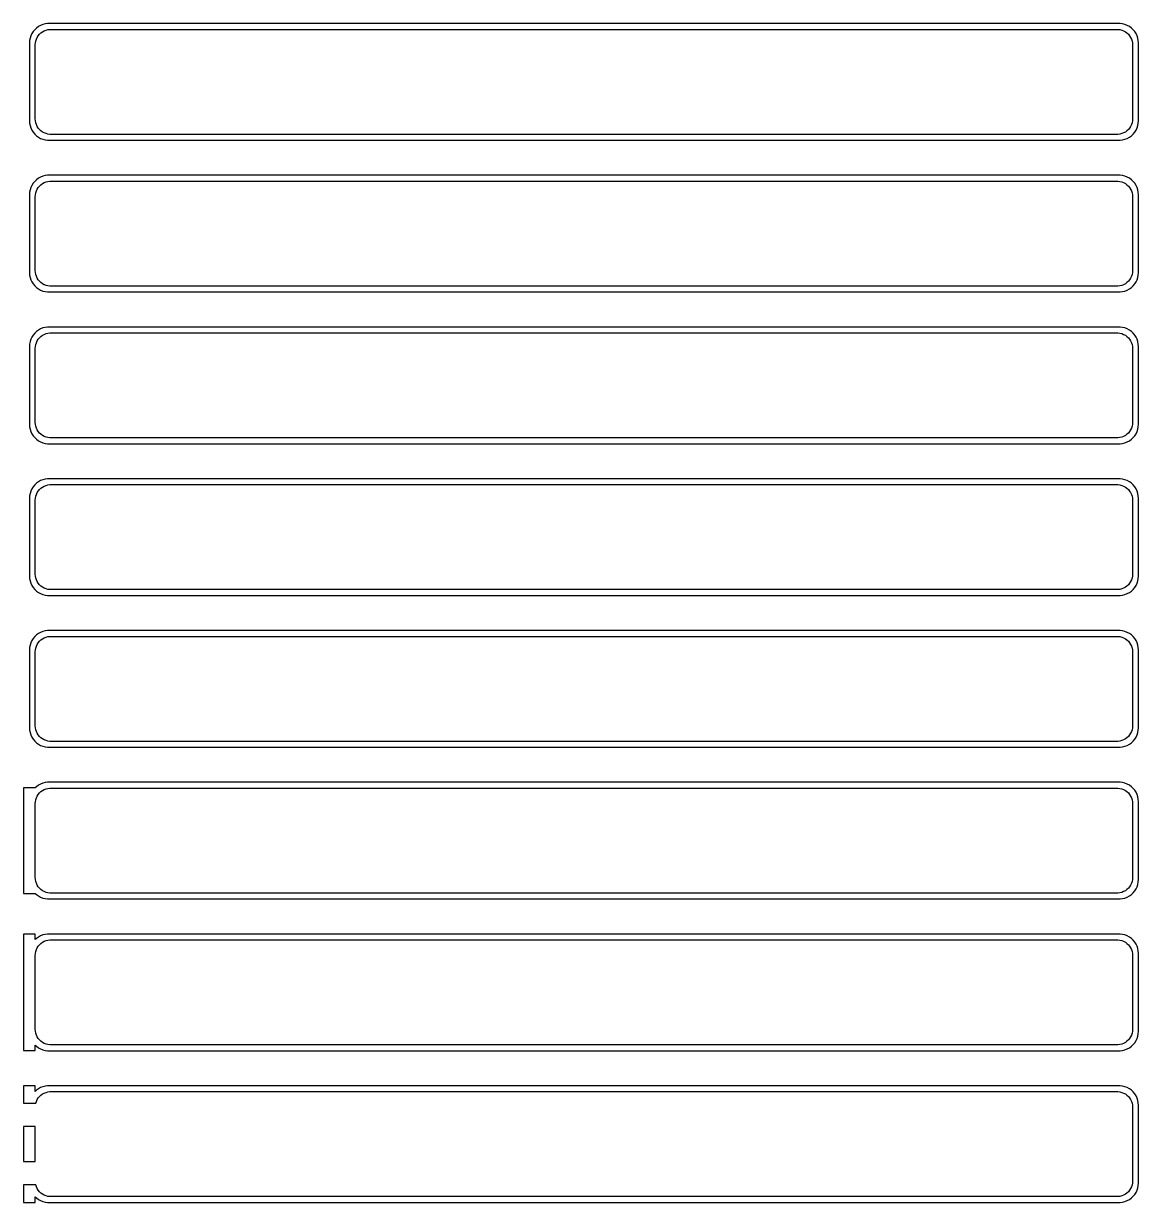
# Model space of a CAD drawing. Header units: metres. Extents: x -144 to 142, y 570 to 1146.
# Drawn here: x -144 to 142.5, y 843 to 1146 of the extents above; entities that cross this region are included whole.
import ezdxf

# ---------------------------------------------------------------- set-up
doc = ezdxf.new("R2010")
doc.units = ezdxf.units.M

msp = doc.modelspace()

# ---------------------------------------------------------------- linework, layer by layer
for p, q in [((-139.629, 1145.52), (-140.179, 1145.22)), ((-139.045, 1145.76), (-139.629, 1145.52)), ((-138.437, 1145.91), (-139.045, 1145.76)), ((-137.814, 1145.99), (-138.437, 1145.91)), ((137.814, 1145.99), (-137.814, 1145.99)), ((138.437, 1145.91), (137.814, 1145.99)), ((139.045, 1145.76), (138.437, 1145.91)), ((139.629, 1145.52), (139.045, 1145.76)), ((140.179, 1145.22), (139.629, 1145.52)), ((-142.343, 1142.24), (-142.461, 1141.63)), ((-142.149, 1142.84), (-142.343, 1142.24)), ((-141.882, 1143.41), (-142.149, 1142.84)), ((-141.545, 1143.94), (-141.882, 1143.41)), ((-141.145, 1144.42), (-141.545, 1143.94)), ((-140.687, 1144.85), (-141.145, 1144.42)), ((-140.719, 1141.97), (-140.505, 1142.43)), ((-140.179, 1145.22), (-140.687, 1144.85)), ((-140.505, 1142.43), (-140.236, 1142.85)), ((-140.236, 1142.85), (-139.916, 1143.24)), ((-139.916, 1143.24), (-139.55, 1143.58)), ((-139.55, 1143.58), (-139.143, 1143.88)), ((-139.143, 1143.88), (-138.703, 1144.12)), ((-138.703, 1144.12), (-138.236, 1144.3)), ((-138.236, 1144.3), (-137.75, 1144.43)), ((-137.75, 1144.43), (-137.251, 1144.49)), ((-137.251, 1144.49), (137.251, 1144.49)), ((137.251, 1144.49), (137.75, 1144.43)), ((137.75, 1144.43), (138.236, 1144.3)), ((138.236, 1144.3), (138.703, 1144.12)), ((138.703, 1144.12), (139.143, 1143.88)), ((139.143, 1143.88), (139.55, 1143.58)), ((139.55, 1143.58), (139.916, 1143.24)), ((139.916, 1143.24), (140.236, 1142.85)), ((140.687, 1144.85), (140.179, 1145.22)), ((140.236, 1142.85), (140.505, 1142.43)), ((140.505, 1142.43), (140.719, 1141.97)), ((141.145, 1144.42), (140.687, 1144.85)), ((141.545, 1143.94), (141.145, 1144.42)), ((141.882, 1143.41), (141.545, 1143.94)), ((142.149, 1142.84), (141.882, 1143.41)), ((142.343, 1142.24), (142.149, 1142.84)), ((142.461, 1141.63), (142.343, 1142.24)), ((-142.461, 1141.63), (-142.5, 1141)), ((-142.5, 1141), (-142.5, 1121)), ((-141, 1140.5), (-140.968, 1141)), ((-141, 1121.5), (-141, 1140.5)), ((-140.968, 1141), (-140.874, 1141.49)), ((-140.874, 1141.49), (-140.719, 1141.97)), ((140.719, 1141.97), (140.874, 1141.49)), ((140.874, 1141.49), (140.968, 1141)), ((140.968, 1141), (141, 1140.5)), ((141, 1140.5), (141, 1121.5)), ((142.5, 1141), (142.461, 1141.63)), ((142.5, 1121), (142.5, 1141)), ((-140.968, 1121), (-141, 1121.5)), ((141, 1121.5), (140.968, 1121)), ((-142.5, 1121), (-142.461, 1120.37)), ((-142.461, 1120.37), (-142.343, 1119.76)), ((-142.343, 1119.76), (-142.149, 1119.16)), ((-142.149, 1119.16), (-141.882, 1118.59)), ((-141.882, 1118.59), (-141.545, 1118.06)), ((-141.545, 1118.06), (-141.145, 1117.58)), ((-140.874, 1120.51), (-140.968, 1121)), ((-140.719, 1120.03), (-140.874, 1120.51)), ((-140.505, 1119.57), (-140.719, 1120.03)), ((-140.236, 1119.15), (-140.505, 1119.57)), ((-139.916, 1118.76), (-140.236, 1119.15)), ((-139.55, 1118.42), (-139.916, 1118.76)), ((-139.143, 1118.12), (-139.55, 1118.42)), ((-138.703, 1117.88), (-139.143, 1118.12)), ((139.143, 1118.12), (138.703, 1117.88)), ((139.55, 1118.42), (139.143, 1118.12)), ((139.916, 1118.76), (139.55, 1118.42)), ((140.236, 1119.15), (139.916, 1118.76)), ((140.505, 1119.57), (140.236, 1119.15)), ((140.719, 1120.03), (140.505, 1119.57)), ((140.874, 1120.51), (140.719, 1120.03)), ((140.968, 1121), (140.874, 1120.51)), ((141.145, 1117.58), (141.545, 1118.06)), ((141.545, 1118.06), (141.882, 1118.59)), ((141.882, 1118.59), (142.149, 1119.16)), ((142.149, 1119.16), (142.343, 1119.76)), ((142.343, 1119.76), (142.461, 1120.37)), ((142.461, 1120.37), (142.5, 1121)), ((-141.145, 1117.58), (-140.687, 1117.15)), ((-140.687, 1117.15), (-140.179, 1116.78)), ((-140.179, 1116.78), (-139.629, 1116.48)), ((-139.629, 1116.48), (-139.045, 1116.24)), ((-139.045, 1116.24), (-138.437, 1116.09)), ((-138.236, 1117.7), (-138.703, 1117.88)), ((-138.437, 1116.09), (-137.814, 1116.01)), ((-137.75, 1117.57), (-138.236, 1117.7)), ((-137.814, 1116.01), (137.814, 1116.01)), ((-137.251, 1117.51), (-137.75, 1117.57)), ((137.251, 1117.51), (-137.251, 1117.51)), ((137.75, 1117.57), (137.251, 1117.51)), ((138.236, 1117.7), (137.75, 1117.57)), ((137.814, 1116.01), (138.437, 1116.09)), ((138.703, 1117.88), (138.236, 1117.7)), ((138.437, 1116.09), (139.045, 1116.24)), ((139.045, 1116.24), (139.629, 1116.48)), ((139.629, 1116.48), (140.179, 1116.78)), ((140.179, 1116.78), (140.687, 1117.15)), ((140.687, 1117.15), (141.145, 1117.58)), ((-140.179, 1106.22), (-140.687, 1105.85)), ((-139.629, 1106.52), (-140.179, 1106.22)), ((-139.045, 1106.76), (-139.629, 1106.52)), ((-138.437, 1106.91), (-139.045, 1106.76)), ((-137.814, 1106.99), (-138.437, 1106.91)), ((137.814, 1106.99), (-137.814, 1106.99)), ((138.437, 1106.91), (137.814, 1106.99)), ((139.045, 1106.76), (138.437, 1106.91)), ((139.629, 1106.52), (139.045, 1106.76)), ((140.179, 1106.22), (139.629, 1106.52)), ((140.687, 1105.85), (140.179, 1106.22)), ((-142.343, 1103.24), (-142.461, 1102.63)), ((-142.149, 1103.84), (-142.343, 1103.24)), ((-141.882, 1104.41), (-142.149, 1103.84)), ((-141.545, 1104.94), (-141.882, 1104.41)), ((-141.145, 1105.42), (-141.545, 1104.94)), ((-140.687, 1105.85), (-141.145, 1105.42)), ((-140.874, 1102.49), (-140.719, 1102.97)), ((-140.719, 1102.97), (-140.505, 1103.43)), ((-140.505, 1103.43), (-140.236, 1103.85)), ((-140.236, 1103.85), (-139.916, 1104.24)), ((-139.916, 1104.24), (-139.55, 1104.58)), ((-139.55, 1104.58), (-139.143, 1104.88)), ((-139.143, 1104.88), (-138.703, 1105.12)), ((-138.703, 1105.12), (-138.236, 1105.3)), ((-138.236, 1105.3), (-137.75, 1105.43)), ((-137.75, 1105.43), (-137.251, 1105.49)), ((-137.251, 1105.49), (137.251, 1105.49)), ((137.251, 1105.49), (137.75, 1105.43)), ((137.75, 1105.43), (138.236, 1105.3)), ((138.236, 1105.3), (138.703, 1105.12)), ((138.703, 1105.12), (139.143, 1104.88)), ((139.143, 1104.88), (139.55, 1104.58)), ((139.55, 1104.58), (139.916, 1104.24)), ((139.916, 1104.24), (140.236, 1103.85)), ((140.236, 1103.85), (140.505, 1103.43)), ((140.505, 1103.43), (140.719, 1102.97)), ((141.145, 1105.42), (140.687, 1105.85)), ((140.719, 1102.97), (140.874, 1102.49)), ((141.545, 1104.94), (141.145, 1105.42)), ((141.882, 1104.41), (141.545, 1104.94)), ((142.149, 1103.84), (141.882, 1104.41)), ((142.343, 1103.24), (142.149, 1103.84)), ((142.461, 1102.63), (142.343, 1103.24)), ((-142.461, 1102.63), (-142.5, 1102)), ((-142.5, 1102), (-142.5, 1082)), ((-141, 1101.5), (-140.968, 1102)), ((-141, 1082.5), (-141, 1101.5)), ((-140.968, 1102), (-140.874, 1102.49)), ((140.874, 1102.49), (140.968, 1102)), ((140.968, 1102), (141, 1101.5)), ((141, 1101.5), (141, 1082.5)), ((142.5, 1102), (142.461, 1102.63)), ((142.5, 1082), (142.5, 1102)), ((-142.5, 1082), (-142.461, 1081.37)), ((-140.968, 1082), (-141, 1082.5)), ((-140.874, 1081.51), (-140.968, 1082)), ((140.968, 1082), (140.874, 1081.51)), ((141, 1082.5), (140.968, 1082)), ((142.461, 1081.37), (142.5, 1082)), ((-142.461, 1081.37), (-142.343, 1080.76)), ((-142.343, 1080.76), (-142.149, 1080.16)), ((-142.149, 1080.16), (-141.882, 1079.59)), ((-141.882, 1079.59), (-141.545, 1079.06)), ((-141.545, 1079.06), (-141.145, 1078.58)), ((-140.719, 1081.03), (-140.874, 1081.51)), ((-140.505, 1080.57), (-140.719, 1081.03)), ((-140.236, 1080.15), (-140.505, 1080.57)), ((-139.916, 1079.76), (-140.236, 1080.15)), ((-139.55, 1079.42), (-139.916, 1079.76)), ((-139.143, 1079.12), (-139.55, 1079.42)), ((-138.703, 1078.88), (-139.143, 1079.12)), ((-138.236, 1078.7), (-138.703, 1078.88)), ((-137.75, 1078.57), (-138.236, 1078.7)), ((138.236, 1078.7), (137.75, 1078.57)), ((138.703, 1078.88), (138.236, 1078.7)), ((139.143, 1079.12), (138.703, 1078.88)), ((139.55, 1079.42), (139.143, 1079.12)), ((139.916, 1079.76), (139.55, 1079.42)), ((140.236, 1080.15), (139.916, 1079.76)), ((140.505, 1080.57), (140.236, 1080.15)), ((140.719, 1081.03), (140.505, 1080.57)), ((140.874, 1081.51), (140.719, 1081.03)), ((141.145, 1078.58), (141.545, 1079.06)), ((141.545, 1079.06), (141.882, 1079.59)), ((141.882, 1079.59), (142.149, 1080.16)), ((142.149, 1080.16), (142.343, 1080.76)), ((142.343, 1080.76), (142.461, 1081.37)), ((-141.145, 1078.58), (-140.687, 1078.15)), ((-140.687, 1078.15), (-140.179, 1077.78)), ((-140.179, 1077.78), (-139.629, 1077.48)), ((-139.629, 1077.48), (-139.045, 1077.24)), ((-139.045, 1077.24), (-138.437, 1077.09)), ((-138.437, 1077.09), (-137.814, 1077.01)), ((-137.814, 1077.01), (137.814, 1077.01)), ((-137.251, 1078.51), (-137.75, 1078.57)), ((137.251, 1078.51), (-137.251, 1078.51)), ((137.75, 1078.57), (137.251, 1078.51)), ((137.814, 1077.01), (138.437, 1077.09)), ((138.437, 1077.09), (139.045, 1077.24)), ((139.045, 1077.24), (139.629, 1077.48)), ((139.629, 1077.48), (140.179, 1077.78)), ((140.179, 1077.78), (140.687, 1078.15)), ((140.687, 1078.15), (141.145, 1078.58)), ((-140.687, 1066.85), (-141.145, 1066.42)), ((-140.179, 1067.22), (-140.687, 1066.85)), ((-139.629, 1067.52), (-140.179, 1067.22)), ((-139.045, 1067.76), (-139.629, 1067.52)), ((-138.437, 1067.91), (-139.045, 1067.76)), ((-137.814, 1067.99), (-138.437, 1067.91)), ((137.814, 1067.99), (-137.814, 1067.99)), ((-137.75, 1066.43), (-137.251, 1066.49)), ((-137.251, 1066.49), (137.251, 1066.49)), ((137.251, 1066.49), (137.75, 1066.43)), ((138.437, 1067.91), (137.814, 1067.99)), ((139.045, 1067.76), (138.437, 1067.91)), ((139.629, 1067.52), (139.045, 1067.76)), ((140.179, 1067.22), (139.629, 1067.52)), ((140.687, 1066.85), (140.179, 1067.22)), ((141.145, 1066.42), (140.687, 1066.85)), ((-142.461, 1063.63), (-142.5, 1063)), ((-142.343, 1064.24), (-142.461, 1063.63)), ((-142.149, 1064.84), (-142.343, 1064.24)), ((-141.882, 1065.41), (-142.149, 1064.84)), ((-141.545, 1065.94), (-141.882, 1065.41)), ((-141.145, 1066.42), (-141.545, 1065.94)), ((-140.968, 1063), (-140.874, 1063.49)), ((-140.874, 1063.49), (-140.719, 1063.97)), ((-140.719, 1063.97), (-140.505, 1064.43)), ((-140.505, 1064.43), (-140.236, 1064.85)), ((-140.236, 1064.85), (-139.916, 1065.24)), ((-139.916, 1065.24), (-139.55, 1065.58)), ((-139.55, 1065.58), (-139.143, 1065.88)), ((-139.143, 1065.88), (-138.703, 1066.12)), ((-138.703, 1066.12), (-138.236, 1066.3)), ((-138.236, 1066.3), (-137.75, 1066.43)), ((137.75, 1066.43), (138.236, 1066.3)), ((138.236, 1066.3), (138.703, 1066.12)), ((138.703, 1066.12), (139.143, 1065.88)), ((139.143, 1065.88), (139.55, 1065.58)), ((139.55, 1065.58), (139.916, 1065.24)), ((139.916, 1065.24), (140.236, 1064.85)), ((140.236, 1064.85), (140.505, 1064.43)), ((140.505, 1064.43), (140.719, 1063.97)), ((140.719, 1063.97), (140.874, 1063.49)), ((140.874, 1063.49), (140.968, 1063)), ((141.545, 1065.94), (141.145, 1066.42)), ((141.882, 1065.41), (141.545, 1065.94)), ((142.149, 1064.84), (141.882, 1065.41)), ((142.343, 1064.24), (142.149, 1064.84)), ((142.461, 1063.63), (142.343, 1064.24)), ((142.5, 1063), (142.461, 1063.63)), ((-142.5, 1063), (-142.5, 1043)), ((-141, 1062.5), (-140.968, 1063)), ((-141, 1043.5), (-141, 1062.5)), ((140.968, 1063), (141, 1062.5)), ((141, 1062.5), (141, 1043.5)), ((142.5, 1043), (142.5, 1063)), ((-142.5, 1043), (-142.461, 1042.37)), ((-142.461, 1042.37), (-142.343, 1041.76)), ((-140.968, 1043), (-141, 1043.5)), ((-140.874, 1042.51), (-140.968, 1043)), ((-140.719, 1042.03), (-140.874, 1042.51)), ((140.874, 1042.51), (140.719, 1042.03)), ((140.968, 1043), (140.874, 1042.51)), ((141, 1043.5), (140.968, 1043)), ((142.343, 1041.76), (142.461, 1042.37)), ((142.461, 1042.37), (142.5, 1043)), ((-142.343, 1041.76), (-142.149, 1041.16)), ((-142.149, 1041.16), (-141.882, 1040.59)), ((-141.882, 1040.59), (-141.545, 1040.06)), ((-141.545, 1040.06), (-141.145, 1039.58)), ((-141.145, 1039.58), (-140.687, 1039.15)), ((-140.505, 1041.57), (-140.719, 1042.03)), ((-140.236, 1041.15), (-140.505, 1041.57)), ((-139.916, 1040.76), (-140.236, 1041.15)), ((-139.55, 1040.42), (-139.916, 1040.76)), ((-139.143, 1040.12), (-139.55, 1040.42)), ((-138.703, 1039.88), (-139.143, 1040.12)), ((-138.236, 1039.7), (-138.703, 1039.88)), ((-137.75, 1039.57), (-138.236, 1039.7)), ((-137.251, 1039.51), (-137.75, 1039.57)), ((137.251, 1039.51), (-137.251, 1039.51)), ((137.75, 1039.57), (137.251, 1039.51)), ((138.236, 1039.7), (137.75, 1039.57)), ((138.703, 1039.88), (138.236, 1039.7)), ((139.143, 1040.12), (138.703, 1039.88)), ((139.55, 1040.42), (139.143, 1040.12)), ((139.916, 1040.76), (139.55, 1040.42)), ((140.236, 1041.15), (139.916, 1040.76)), ((140.505, 1041.57), (140.236, 1041.15)), ((140.719, 1042.03), (140.505, 1041.57)), ((140.687, 1039.15), (141.145, 1039.58)), ((141.145, 1039.58), (141.545, 1040.06)), ((141.545, 1040.06), (141.882, 1040.59)), ((141.882, 1040.59), (142.149, 1041.16)), ((142.149, 1041.16), (142.343, 1041.76)), ((-140.687, 1039.15), (-140.179, 1038.78)), ((-140.179, 1038.78), (-139.629, 1038.48)), ((-139.629, 1038.48), (-139.045, 1038.24)), ((-139.045, 1038.24), (-138.437, 1038.09)), ((-138.437, 1038.09), (-137.814, 1038.01)), ((-137.814, 1038.01), (137.814, 1038.01)), ((137.814, 1038.01), (138.437, 1038.09)), ((138.437, 1038.09), (139.045, 1038.24)), ((139.045, 1038.24), (139.629, 1038.48)), ((139.629, 1038.48), (140.179, 1038.78)), ((140.179, 1038.78), (140.687, 1039.15)), ((-141.145, 1027.42), (-141.545, 1026.94)), ((-140.687, 1027.85), (-141.145, 1027.42)), ((-140.179, 1028.22), (-140.687, 1027.85)), ((-139.629, 1028.52), (-140.179, 1028.22)), ((-139.045, 1028.76), (-139.629, 1028.52)), ((-139.143, 1026.88), (-138.703, 1027.12)), ((-138.437, 1028.91), (-139.045, 1028.76)), ((-138.703, 1027.12), (-138.236, 1027.3)), ((-137.814, 1028.99), (-138.437, 1028.91)), ((-138.236, 1027.3), (-137.75, 1027.43)), ((137.814, 1028.99), (-137.814, 1028.99)), ((-137.75, 1027.43), (-137.251, 1027.49)), ((-137.251, 1027.49), (137.251, 1027.49)), ((137.251, 1027.49), (137.75, 1027.43)), ((137.75, 1027.43), (138.236, 1027.3)), ((138.437, 1028.91), (137.814, 1028.99)), ((138.236, 1027.3), (138.703, 1027.12)), ((139.045, 1028.76), (138.437, 1028.91)), ((138.703, 1027.12), (139.143, 1026.88)), ((139.629, 1028.52), (139.045, 1028.76)), ((140.179, 1028.22), (139.629, 1028.52)), ((140.687, 1027.85), (140.179, 1028.22)), ((141.145, 1027.42), (140.687, 1027.85)), ((141.545, 1026.94), (141.145, 1027.42)), ((-142.461, 1024.63), (-142.5, 1024)), ((-142.343, 1025.24), (-142.461, 1024.63)), ((-142.149, 1025.84), (-142.343, 1025.24)), ((-141.882, 1026.41), (-142.149, 1025.84)), ((-141.545, 1026.94), (-141.882, 1026.41)), ((-140.968, 1024), (-140.874, 1024.49)), ((-140.874, 1024.49), (-140.719, 1024.97)), ((-140.719, 1024.97), (-140.505, 1025.43)), ((-140.505, 1025.43), (-140.236, 1025.85)), ((-140.236, 1025.85), (-139.916, 1026.24)), ((-139.916, 1026.24), (-139.55, 1026.58)), ((-139.55, 1026.58), (-139.143, 1026.88)), ((139.143, 1026.88), (139.55, 1026.58)), ((139.55, 1026.58), (139.916, 1026.24)), ((139.916, 1026.24), (140.236, 1025.85)), ((140.236, 1025.85), (140.505, 1025.43)), ((140.505, 1025.43), (140.719, 1024.97)), ((140.719, 1024.97), (140.874, 1024.49)), ((140.874, 1024.49), (140.968, 1024)), ((141.882, 1026.41), (141.545, 1026.94)), ((142.149, 1025.84), (141.882, 1026.41)), ((142.343, 1025.24), (142.149, 1025.84)), ((142.461, 1024.63), (142.343, 1025.24)), ((142.5, 1024), (142.461, 1024.63)), ((-142.5, 1024), (-142.5, 1004)), ((-141, 1023.5), (-140.968, 1024)), ((-141, 1004.5), (-141, 1023.5)), ((140.968, 1024), (141, 1023.5)), ((141, 1023.5), (141, 1004.5)), ((142.5, 1004), (142.5, 1024)), ((-142.5, 1004), (-142.461, 1003.37)), ((-142.461, 1003.37), (-142.343, 1002.76)), ((-140.968, 1004), (-141, 1004.5)), ((-140.874, 1003.51), (-140.968, 1004)), ((-140.719, 1003.03), (-140.874, 1003.51)), ((-140.505, 1002.57), (-140.719, 1003.03)), ((140.719, 1003.03), (140.505, 1002.57)), ((140.874, 1003.51), (140.719, 1003.03)), ((140.968, 1004), (140.874, 1003.51)), ((141, 1004.5), (140.968, 1004)), ((142.343, 1002.76), (142.461, 1003.37)), ((142.461, 1003.37), (142.5, 1004)), ((-142.343, 1002.76), (-142.149, 1002.16)), ((-142.149, 1002.16), (-141.882, 1001.59)), ((-141.882, 1001.59), (-141.545, 1001.06)), ((-141.545, 1001.06), (-141.145, 1000.58)), ((-141.145, 1000.58), (-140.687, 1000.15)), ((-140.687, 1000.15), (-140.179, 999.778)), ((-140.236, 1002.15), (-140.505, 1002.57)), ((-139.916, 1001.76), (-140.236, 1002.15)), ((-139.55, 1001.42), (-139.916, 1001.76)), ((-139.143, 1001.12), (-139.55, 1001.42)), ((-138.703, 1000.88), (-139.143, 1001.12)), ((-138.236, 1000.7), (-138.703, 1000.88)), ((-137.75, 1000.57), (-138.236, 1000.7)), ((-137.251, 1000.51), (-137.75, 1000.57)), ((137.251, 1000.51), (-137.251, 1000.51)), ((137.75, 1000.57), (137.251, 1000.51)), ((138.236, 1000.7), (137.75, 1000.57)), ((138.703, 1000.88), (138.236, 1000.7)), ((139.143, 1001.12), (138.703, 1000.88)), ((139.55, 1001.42), (139.143, 1001.12)), ((139.916, 1001.76), (139.55, 1001.42)), ((140.236, 1002.15), (139.916, 1001.76)), ((140.179, 999.778), (140.687, 1000.15)), ((140.505, 1002.57), (140.236, 1002.15)), ((140.687, 1000.15), (141.145, 1000.58)), ((141.145, 1000.58), (141.545, 1001.06)), ((141.545, 1001.06), (141.882, 1001.59)), ((141.882, 1001.59), (142.149, 1002.16)), ((142.149, 1002.16), (142.343, 1002.76)), ((-140.179, 999.778), (-139.629, 999.476)), ((-139.629, 999.476), (-139.045, 999.245)), ((-139.045, 999.245), (-138.437, 999.089)), ((-138.437, 999.089), (-137.814, 999.01)), ((-137.814, 999.01), (137.814, 999.01)), ((137.814, 999.01), (138.437, 999.089)), ((138.437, 999.089), (139.045, 999.245)), ((139.045, 999.245), (139.629, 999.476)), ((139.629, 999.476), (140.179, 999.778)), ((-141.545, 987.939), (-141.882, 987.409)), ((-141.145, 988.423), (-141.545, 987.939)), ((-140.687, 988.853), (-141.145, 988.423)), ((-140.179, 989.222), (-140.687, 988.853)), ((-139.629, 989.524), (-140.179, 989.222)), ((-139.045, 989.755), (-139.629, 989.524)), ((-139.55, 987.582), (-139.143, 987.877)), ((-139.143, 987.877), (-138.703, 988.119)), ((-138.437, 989.911), (-139.045, 989.755)), ((-138.703, 988.119), (-138.236, 988.304)), ((-137.814, 989.99), (-138.437, 989.911)), ((-138.236, 988.304), (-137.75, 988.429)), ((137.814, 989.99), (-137.814, 989.99)), ((-137.75, 988.429), (-137.251, 988.492)), ((-137.251, 988.492), (137.251, 988.492)), ((137.251, 988.492), (137.75, 988.429)), ((137.75, 988.429), (138.236, 988.304)), ((138.437, 989.911), (137.814, 989.99)), ((138.236, 988.304), (138.703, 988.119)), ((139.045, 989.755), (138.437, 989.911)), ((138.703, 988.119), (139.143, 987.877)), ((139.629, 989.524), (139.045, 989.755)), ((139.143, 987.877), (139.55, 987.582)), ((140.179, 989.222), (139.629, 989.524)), ((140.687, 988.853), (140.179, 989.222)), ((141.145, 988.423), (140.687, 988.853)), ((141.545, 987.939), (141.145, 988.423)), ((141.882, 987.409), (141.545, 987.939)), ((-142.461, 985.627), (-142.5, 985)), ((-142.5, 985), (-142.5, 965)), ((-142.343, 986.243), (-142.461, 985.627)), ((-142.149, 986.841), (-142.343, 986.243)), ((-141.882, 987.409), (-142.149, 986.841)), ((-141, 984.5), (-140.968, 985.001)), ((-140.968, 985.001), (-140.874, 985.495)), ((-140.874, 985.495), (-140.719, 985.972)), ((-140.719, 985.972), (-140.505, 986.427)), ((-140.505, 986.427), (-140.236, 986.851)), ((-140.236, 986.851), (-139.916, 987.238)), ((-139.916, 987.238), (-139.55, 987.582)), ((139.55, 987.582), (139.916, 987.238)), ((139.916, 987.238), (140.236, 986.851)), ((140.236, 986.851), (140.505, 986.427)), ((140.505, 986.427), (140.719, 985.972)), ((140.719, 985.972), (140.874, 985.495)), ((140.874, 985.495), (140.968, 985.001)), ((140.968, 985.001), (141, 984.5)), ((142.149, 986.841), (141.882, 987.409)), ((142.343, 986.243), (142.149, 986.841)), ((142.461, 985.627), (142.343, 986.243)), ((142.5, 985), (142.461, 985.627)), ((142.5, 965), (142.5, 985)), ((-141, 965.5), (-141, 984.5)), ((141, 984.5), (141, 965.5)), ((-142.5, 965), (-142.461, 964.373)), ((-142.461, 964.373), (-142.343, 963.757)), ((-142.343, 963.757), (-142.149, 963.159)), ((-140.968, 964.999), (-141, 965.5)), ((-140.874, 964.505), (-140.968, 964.999)), ((-140.719, 964.028), (-140.874, 964.505)), ((-140.505, 963.573), (-140.719, 964.028)), ((-140.236, 963.149), (-140.505, 963.573)), ((140.505, 963.573), (140.236, 963.149)), ((140.719, 964.028), (140.505, 963.573)), ((140.874, 964.505), (140.719, 964.028)), ((140.968, 964.999), (140.874, 964.505)), ((141, 965.5), (140.968, 964.999)), ((142.149, 963.159), (142.343, 963.757)), ((142.343, 963.757), (142.461, 964.373)), ((142.461, 964.373), (142.5, 965)), ((-142.149, 963.159), (-141.882, 962.591)), ((-141.882, 962.591), (-141.545, 962.061)), ((-141.545, 962.061), (-141.145, 961.577)), ((-141.145, 961.577), (-140.687, 961.147)), ((-140.687, 961.147), (-140.179, 960.778)), ((-139.916, 962.762), (-140.236, 963.149)), ((-140.179, 960.778), (-139.629, 960.476)), ((-139.55, 962.418), (-139.916, 962.762)), ((-139.629, 960.476), (-139.045, 960.245)), ((-139.143, 962.123), (-139.55, 962.418)), ((-138.703, 961.881), (-139.143, 962.123)), ((-138.236, 961.696), (-138.703, 961.881)), ((-137.75, 961.571), (-138.236, 961.696)), ((-137.251, 961.508), (-137.75, 961.571)), ((137.251, 961.508), (-137.251, 961.508)), ((137.75, 961.571), (137.251, 961.508)), ((138.236, 961.696), (137.75, 961.571)), ((138.703, 961.881), (138.236, 961.696)), ((139.143, 962.123), (138.703, 961.881)), ((139.045, 960.245), (139.629, 960.476)), ((139.55, 962.418), (139.143, 962.123)), ((139.916, 962.762), (139.55, 962.418)), ((139.629, 960.476), (140.179, 960.778)), ((140.236, 963.149), (139.916, 962.762)), ((140.179, 960.778), (140.687, 961.147)), ((140.687, 961.147), (141.145, 961.577)), ((141.145, 961.577), (141.545, 962.061)), ((141.545, 962.061), (141.882, 962.591)), ((141.882, 962.591), (142.149, 963.159)), ((-139.045, 960.245), (-138.437, 960.089)), ((-138.437, 960.089), (-137.814, 960.01)), ((-137.814, 960.01), (137.814, 960.01)), ((137.814, 960.01), (138.437, 960.089)), ((138.437, 960.089), (139.045, 960.245)), ((-141, 949.559), (-144, 949.559)), ((-144, 949.559), (-144, 922.441)), ((-140.687, 949.853), (-141, 949.559)), ((-140.179, 950.222), (-140.687, 949.853)), ((-139.629, 950.524), (-140.179, 950.222)), ((-139.916, 948.238), (-139.55, 948.582)), ((-139.045, 950.755), (-139.629, 950.524)), ((-139.55, 948.582), (-139.143, 948.877)), ((-139.143, 948.877), (-138.703, 949.119)), ((-138.437, 950.911), (-139.045, 950.755)), ((-138.703, 949.119), (-138.236, 949.304)), ((-137.814, 950.99), (-138.437, 950.911)), ((-138.236, 949.304), (-137.75, 949.429)), ((137.814, 950.99), (-137.814, 950.99)), ((-137.75, 949.429), (-137.251, 949.492)), ((-137.251, 949.492), (137.251, 949.492)), ((137.251, 949.492), (137.75, 949.429)), ((137.75, 949.429), (138.236, 949.304)), ((138.437, 950.911), (137.814, 950.99)), ((138.236, 949.304), (138.703, 949.119)), ((139.045, 950.755), (138.437, 950.911)), ((138.703, 949.119), (139.143, 948.877)), ((139.629, 950.524), (139.045, 950.755)), ((139.143, 948.877), (139.55, 948.582)), ((139.55, 948.582), (139.916, 948.238)), ((140.179, 950.222), (139.629, 950.524)), ((140.687, 949.853), (140.179, 950.222)), ((141.145, 949.423), (140.687, 949.853)), ((141.545, 948.939), (141.145, 949.423)), ((141.882, 948.409), (141.545, 948.939)), ((142.149, 947.841), (141.882, 948.409)), ((-141, 945.5), (-140.968, 946.001)), ((-141, 926.5), (-141, 945.5)), ((-140.968, 946.001), (-140.874, 946.495)), ((-140.874, 946.495), (-140.719, 946.972)), ((-140.719, 946.972), (-140.505, 947.427)), ((-140.505, 947.427), (-140.236, 947.851)), ((-140.236, 947.851), (-139.916, 948.238)), ((139.916, 948.238), (140.236, 947.851)), ((140.236, 947.851), (140.505, 947.427)), ((140.505, 947.427), (140.719, 946.972)), ((140.719, 946.972), (140.874, 946.495)), ((140.874, 946.495), (140.968, 946.001)), ((140.968, 946.001), (141, 945.5)), ((141, 945.5), (141, 926.5)), ((142.343, 947.243), (142.149, 947.841)), ((142.461, 946.627), (142.343, 947.243)), ((142.5, 946), (142.461, 946.627)), ((142.5, 926), (142.5, 946)), ((-140.968, 925.999), (-141, 926.5)), ((-140.874, 925.505), (-140.968, 925.999)), ((-140.719, 925.028), (-140.874, 925.505)), ((-140.505, 924.573), (-140.719, 925.028)), ((-140.236, 924.149), (-140.505, 924.573)), ((-139.916, 923.762), (-140.236, 924.149)), ((140.236, 924.149), (139.916, 923.762)), ((140.505, 924.573), (140.236, 924.149)), ((140.719, 925.028), (140.505, 924.573)), ((140.874, 925.505), (140.719, 925.028)), ((140.968, 925.999), (140.874, 925.505)), ((141, 926.5), (140.968, 925.999)), ((141.882, 923.591), (142.149, 924.159)), ((142.149, 924.159), (142.343, 924.757)), ((142.343, 924.757), (142.461, 925.373)), ((142.461, 925.373), (142.5, 926)), ((-144, 922.441), (-141, 922.441)), ((-141, 922.441), (-140.687, 922.147)), ((-140.687, 922.147), (-140.179, 921.778)), ((-140.179, 921.778), (-139.629, 921.476)), ((-139.55, 923.418), (-139.916, 923.762)), ((-139.629, 921.476), (-139.045, 921.245)), ((-139.143, 923.123), (-139.55, 923.418)), ((-138.703, 922.881), (-139.143, 923.123)), ((-139.045, 921.245), (-138.437, 921.089)), ((-138.236, 922.696), (-138.703, 922.881)), ((-138.437, 921.089), (-137.814, 921.01)), ((-137.75, 922.571), (-138.236, 922.696)), ((-137.251, 922.508), (-137.75, 922.571)), ((137.251, 922.508), (-137.251, 922.508)), ((137.75, 922.571), (137.251, 922.508)), ((138.236, 922.696), (137.75, 922.571)), ((137.814, 921.01), (138.437, 921.089)), ((138.703, 922.881), (138.236, 922.696)), ((138.437, 921.089), (139.045, 921.245)), ((139.143, 923.123), (138.703, 922.881)), ((139.045, 921.245), (139.629, 921.476)), ((139.55, 923.418), (139.143, 923.123)), ((139.916, 923.762), (139.55, 923.418)), ((139.629, 921.476), (140.179, 921.778)), ((140.179, 921.778), (140.687, 922.147)), ((140.687, 922.147), (141.145, 922.577)), ((141.145, 922.577), (141.545, 923.061)), ((141.545, 923.061), (141.882, 923.591)), ((-137.814, 921.01), (137.814, 921.01)), ((-137.814, 911.99), (-138.437, 911.911)), ((137.814, 911.99), (-137.814, 911.99)), ((138.437, 911.911), (137.814, 911.99)), ((-141, 911.967), (-144, 911.967)), ((-144, 911.967), (-144, 882.033)), ((-141, 910.559), (-141, 911.967)), ((-140.687, 910.853), (-141, 910.559)), ((-140.179, 911.222), (-140.687, 910.853)), ((-140.236, 908.851), (-139.916, 909.238)), ((-139.629, 911.524), (-140.179, 911.222)), ((-139.916, 909.238), (-139.55, 909.582)), ((-139.045, 911.755), (-139.629, 911.524)), ((-139.55, 909.582), (-139.143, 909.877)), ((-139.143, 909.877), (-138.703, 910.119)), ((-138.437, 911.911), (-139.045, 911.755)), ((-138.703, 910.119), (-138.236, 910.304)), ((-138.236, 910.304), (-137.75, 910.429)), ((-137.75, 910.429), (-137.251, 910.492)), ((-137.251, 910.492), (137.251, 910.492)), ((137.251, 910.492), (137.75, 910.429)), ((137.75, 910.429), (138.236, 910.304)), ((138.236, 910.304), (138.703, 910.119)), ((139.045, 911.755), (138.437, 911.911)), ((138.703, 910.119), (139.143, 909.877)), ((139.629, 911.524), (139.045, 911.755)), ((139.143, 909.877), (139.55, 909.582)), ((139.55, 909.582), (139.916, 909.238)), ((140.179, 911.222), (139.629, 911.524)), ((139.916, 909.238), (140.236, 908.851)), ((140.687, 910.853), (140.179, 911.222)), ((141.145, 910.423), (140.687, 910.853)), ((141.545, 909.939), (141.145, 910.423)), ((141.882, 909.409), (141.545, 909.939)), ((142.149, 908.841), (141.882, 909.409)), ((-141, 906.5), (-140.968, 907.001)), ((-141, 887.5), (-141, 906.5)), ((-140.968, 907.001), (-140.874, 907.495)), ((-140.874, 907.495), (-140.719, 907.972)), ((-140.719, 907.972), (-140.505, 908.427)), ((-140.505, 908.427), (-140.236, 908.851)), ((140.236, 908.851), (140.505, 908.427)), ((140.505, 908.427), (140.719, 907.972)), ((140.719, 907.972), (140.874, 907.495)), ((140.874, 907.495), (140.968, 907.001)), ((140.968, 907.001), (141, 906.5)), ((141, 906.5), (141, 887.5)), ((142.343, 908.243), (142.149, 908.841)), ((142.461, 907.627), (142.343, 908.243)), ((142.5, 907), (142.461, 907.627)), ((142.5, 887), (142.5, 907)), ((-140.968, 886.999), (-141, 887.5)), ((-140.874, 886.505), (-140.968, 886.999)), ((-140.719, 886.028), (-140.874, 886.505)), ((-140.505, 885.573), (-140.719, 886.028)), ((-140.236, 885.149), (-140.505, 885.573)), ((-139.916, 884.762), (-140.236, 885.149)), ((-139.55, 884.418), (-139.916, 884.762)), ((139.916, 884.762), (139.55, 884.418)), ((140.236, 885.149), (139.916, 884.762)), ((140.505, 885.573), (140.236, 885.149)), ((140.719, 886.028), (140.505, 885.573)), ((140.874, 886.505), (140.719, 886.028)), ((140.968, 886.999), (140.874, 886.505)), ((141, 887.5), (140.968, 886.999)), ((141.882, 884.591), (142.149, 885.159)), ((142.149, 885.159), (142.343, 885.757)), ((142.343, 885.757), (142.461, 886.373)), ((142.461, 886.373), (142.5, 887)), ((-144, 882.033), (-141, 882.033)), ((-141, 882.033), (-141, 883.441)), ((-141, 883.441), (-140.687, 883.147)), ((-140.687, 883.147), (-140.179, 882.778)), ((-140.179, 882.778), (-139.629, 882.476)), ((-139.629, 882.476), (-139.045, 882.245)), ((-139.143, 884.123), (-139.55, 884.418)), ((-138.703, 883.881), (-139.143, 884.123)), ((-139.045, 882.245), (-138.437, 882.089)), ((-138.236, 883.696), (-138.703, 883.881)), ((-138.437, 882.089), (-137.814, 882.01)), ((-137.75, 883.571), (-138.236, 883.696)), ((-137.814, 882.01), (137.814, 882.01)), ((-137.251, 883.508), (-137.75, 883.571)), ((137.251, 883.508), (-137.251, 883.508)), ((137.75, 883.571), (137.251, 883.508)), ((138.236, 883.696), (137.75, 883.571)), ((137.814, 882.01), (138.437, 882.089)), ((138.703, 883.881), (138.236, 883.696)), ((138.437, 882.089), (139.045, 882.245)), ((139.143, 884.123), (138.703, 883.881)), ((139.045, 882.245), (139.629, 882.476)), ((139.55, 884.418), (139.143, 884.123)), ((139.629, 882.476), (140.179, 882.778)), ((140.179, 882.778), (140.687, 883.147)), ((140.687, 883.147), (141.145, 883.577)), ((141.145, 883.577), (141.545, 884.061)), ((141.545, 884.061), (141.882, 884.591)), ((-141, 872.99), (-144, 872.99)), ((-144, 872.99), (-144, 868.494)), ((-141, 871.559), (-141, 872.99)), ((-139.045, 872.755), (-139.629, 872.524)), ((-138.437, 872.911), (-139.045, 872.755)), ((-137.814, 872.99), (-138.437, 872.911)), ((137.814, 872.99), (-137.814, 872.99)), ((138.437, 872.911), (137.814, 872.99)), ((139.045, 872.755), (138.437, 872.911)), ((139.629, 872.524), (139.045, 872.755)), ((-140.687, 871.853), (-141, 871.559)), ((-140.179, 872.222), (-140.687, 871.853)), ((-140.505, 869.427), (-140.236, 869.851)), ((-140.236, 869.851), (-139.916, 870.238)), ((-139.629, 872.524), (-140.179, 872.222)), ((-139.916, 870.238), (-139.55, 870.582)), ((-139.55, 870.582), (-139.143, 870.877)), ((-139.143, 870.877), (-138.703, 871.119)), ((-138.703, 871.119), (-138.236, 871.304)), ((-138.236, 871.304), (-137.75, 871.429)), ((-137.75, 871.429), (-137.251, 871.492)), ((-137.251, 871.492), (137.251, 871.492)), ((137.251, 871.492), (137.75, 871.429)), ((137.75, 871.429), (138.236, 871.304)), ((138.236, 871.304), (138.703, 871.119)), ((138.703, 871.119), (139.143, 870.877)), ((139.143, 870.877), (139.55, 870.582)), ((139.55, 870.582), (139.916, 870.238)), ((140.179, 872.222), (139.629, 872.524)), ((139.916, 870.238), (140.236, 869.851)), ((140.687, 871.853), (140.179, 872.222)), ((140.236, 869.851), (140.505, 869.427)), ((141.145, 871.423), (140.687, 871.853)), ((141.545, 870.939), (141.145, 871.423)), ((141.882, 870.409), (141.545, 870.939)), ((142.149, 869.841), (141.882, 870.409)), ((142.343, 869.243), (142.149, 869.841)), ((-144, 868.494), (-140.874, 868.494)), ((-140.874, 868.495), (-140.719, 868.972)), ((-140.874, 868.494), (-140.874, 868.495)), ((-140.719, 868.972), (-140.505, 869.427)), ((140.505, 869.427), (140.719, 868.972)), ((140.719, 868.972), (140.874, 868.495)), ((140.874, 868.495), (140.968, 868.001)), ((140.968, 868.001), (141, 867.5)), ((141, 867.5), (141, 848.5)), ((142.461, 868.627), (142.343, 869.243)), ((142.5, 868), (142.461, 868.627)), ((142.5, 848), (142.5, 868)), ((-141, 862.506), (-144, 862.506)), ((-144, 862.506), (-144, 853.494)), ((-141, 853.494), (-141, 862.506)), ((-144, 853.494), (-141, 853.494)), ((141, 848.5), (140.968, 847.999)), ((-140.874, 847.506), (-144, 847.506)), ((-144, 847.506), (-144, 843.01)), ((-140.874, 847.505), (-140.874, 847.506)), ((-140.719, 847.028), (-140.874, 847.505)), ((-140.505, 846.573), (-140.719, 847.028)), ((-140.236, 846.149), (-140.505, 846.573)), ((-139.916, 845.762), (-140.236, 846.149)), ((-139.55, 845.418), (-139.916, 845.762)), ((-139.143, 845.123), (-139.55, 845.418)), ((139.55, 845.418), (139.143, 845.123)), ((139.916, 845.762), (139.55, 845.418)), ((140.236, 846.149), (139.916, 845.762)), ((140.505, 846.573), (140.236, 846.149)), ((140.719, 847.028), (140.505, 846.573)), ((140.874, 847.505), (140.719, 847.028)), ((140.968, 847.999), (140.874, 847.505)), ((141.545, 845.061), (141.882, 845.591)), ((141.882, 845.591), (142.149, 846.159)), ((142.149, 846.159), (142.343, 846.757)), ((142.343, 846.757), (142.461, 847.373)), ((142.461, 847.373), (142.5, 848)), ((-144, 843.01), (-141, 843.01)), ((-141, 844.441), (-140.687, 844.147)), ((-141, 843.01), (-141, 844.441)), ((-140.687, 844.147), (-140.179, 843.778)), ((-140.179, 843.778), (-139.629, 843.476)), ((-139.629, 843.476), (-139.045, 843.245)), ((-138.703, 844.881), (-139.143, 845.123)), ((-139.045, 843.245), (-138.437, 843.089)), ((-138.236, 844.696), (-138.703, 844.881)), ((-138.437, 843.089), (-137.814, 843.01)), ((-137.75, 844.571), (-138.236, 844.696)), ((-137.814, 843.01), (137.814, 843.01)), ((-137.251, 844.508), (-137.75, 844.571)), ((137.251, 844.508), (-137.251, 844.508)), ((137.75, 844.571), (137.251, 844.508)), ((138.236, 844.696), (137.75, 844.571)), ((137.814, 843.01), (138.437, 843.089)), ((138.703, 844.881), (138.236, 844.696)), ((138.437, 843.089), (139.045, 843.245)), ((139.143, 845.123), (138.703, 844.881)), ((139.045, 843.245), (139.629, 843.476)), ((139.629, 843.476), (140.179, 843.778)), ((140.179, 843.778), (140.687, 844.147)), ((140.687, 844.147), (141.145, 844.577)), ((141.145, 844.577), (141.545, 845.061))]:
    msp.add_line(p, q)

doc.saveas('drawing.dxf')
